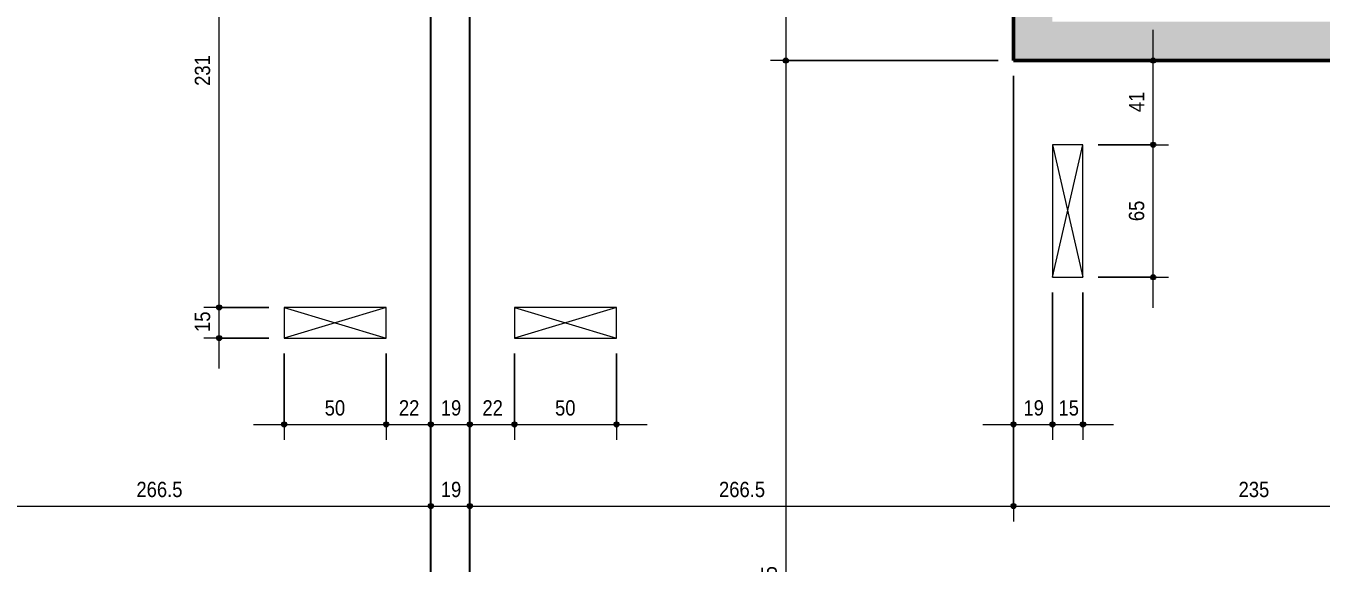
# Model space of a CAD drawing. Header units: centimetres. Extents: x -1968 to 25888, y -1244 to 84208.
# Drawn here: x -208 to 427, y -481 to -217 of the extents above; entities that cross this region are included whole.
import ezdxf

# ---------------------------------------------------------------- set-up
doc = ezdxf.new("R2010")
doc.units = ezdxf.units.CM
for name, color, linetype, lineweight in [('A-ANNO-DIMS', 7, 'Continuous', 9), ('A-ANNO-DIMS-50', 7, 'Continuous', 9), ('A-FLOR', 7, 'Continuous', 18), ('S-BEAM', 7, 'Continuous', 18), ('S-COLS', 7, 'Continuous', 18)]:
    doc.layers.add(name, color=color, linetype=linetype, lineweight=lineweight)
doc.styles.add('Fira Sans', font='', dxfattribs={"width": 0.9, "height": 7.5})
doc.styles.get('Fira Sans').set_extended_font_data('Fira Sans')
doc.dimstyles.new('PED_R80_1_5mm_ACIMA_As_ESQ__R00', dxfattribs={"dimscale": 30.48, "dimtxt": 10.229846, "dimasz": 0.328084, "dimexe": 0.246063, "dimexo": 0.246063, "dimgap": 0.049213, "dimtad": 1, "dimdec": 1, "dimrnd": 0.5, "dimdsep": 46, "dimtxsty": 'Fira Sans', "dimblk1": 'DOTSMALL', "dimblk2": 'DOTSMALL', "dimsah": 1, "dimcen": 0.09, "dimdle": 0.492126, "dimazin": 0, "dimtfac": 1, "dimtdec": 4, "dimtix": 1, "dimtmove": 0, "dimatfit": 3, "dimfxl": 1, "dimtvp": 1, "dimtolj": 1, "dimtzin": 0, "dimarcsym": 2})
doc.dimstyles.new('PED_R80_1_5mm_ACIMA_As_ESQ__R00_1', dxfattribs={"dimscale": 30.48, "dimtxt": 10.229846, "dimasz": 0.328084, "dimexe": 0.246063, "dimexo": 0.246063, "dimgap": 0.049213, "dimtad": 1, "dimdec": 1, "dimrnd": 0.5, "dimdsep": 46, "dimtxsty": 'Fira Sans', "dimblk1": 'DOTSMALL', "dimblk2": 'DOTSMALL', "dimsah": 1, "dimcen": 0.09, "dimdle": 0.492126, "dimazin": 0, "dimtfac": 1, "dimtdec": 4, "dimtix": 1, "dimtmove": 2, "dimatfit": 3, "dimfxl": 1, "dimtvp": 1, "dimtolj": 1, "dimtzin": 0, "dimarcsym": 2})

# ---------------------------------------------------------------- blocks, each defined once
blk = doc.blocks.new('DIMBLOCK38-PL100 - FORMA DO PAVIMENTO TIPO')
at = {"layer": 'A-ANNO-DIMS-50', "true_color": 0x000032}
h = blk.add_hatch(color=178, dxfattribs=at)
edge = h.paths.add_edge_path(flags=0)
edge.add_arc((164.36, -124.25), 1.25, 0, 360)
h = blk.add_hatch(color=178, dxfattribs=at)
edge = h.paths.add_edge_path(flags=0)
edge.add_arc((164.36, -234.25), 1.25, 0, 360)
at = {"layer": 'A-ANNO-DIMS-50', "color": 178, "true_color": 0x000032}
for p, q in [((131.5, -124.25), (171.86, -124.25)), ((164.36, -124.25), (131.5, -124.25)), ((164.36, -124.25), (164.36, -234.25)), ((268.5, -234.25), (156.86, -234.25)), ((164.36, -234.25), (268.5, -234.25))]:
    blk.add_line(p, q, dxfattribs=at)
for centre in [(164.36, -124.25), (164.36, -234.25)]:
    blk.add_circle(centre, 1.25, dxfattribs=at)
at = {"layer": 'A-ANNO-DIMS-50', "color": 0, "insert": (152.48, -186.14), "char_height": 7.5, "width": 16.5251, "attachment_point": 1, "rotation": 90, "line_spacing_factor": 1.049215, "style": 'Fira Sans'}
blk.add_mtext('110', dxfattribs=at)
blk = doc.blocks.new('_DotSmall')
at = {"color": 0, "linetype": 'ByBlock', "const_width": 0.5}
blk.add_lwpolyline([(-0.0625, 0, 1), (0.0625, 0, 1)], format="xyb", close=True, dxfattribs=at)
blk = doc.blocks.new('DIMBLOCK39-PL100 - FORMA DO PAVIMENTO TIPO')
at = {"layer": 'A-ANNO-DIMS-50', "true_color": 0x000032}
h = blk.add_hatch(color=178, dxfattribs=at)
edge = h.paths.add_edge_path(flags=0)
edge.add_arc((164.36, -234.25), 1.25, 0, 360)
h = blk.add_hatch(color=178, dxfattribs=at)
edge = h.paths.add_edge_path(flags=0)
edge.add_arc((164.36, -685.75), 1.25, 0, 360)
at = {"layer": 'A-ANNO-DIMS-50', "color": 178, "true_color": 0x000032}
for p, q in [((268.5, -234.25), (156.86, -234.25)), ((164.36, -234.25), (164.36, -685.75)), ((164.36, -234.25), (268.5, -234.25)), ((185, -685.75), (156.86, -685.75)), ((164.36, -685.75), (185, -685.75))]:
    blk.add_line(p, q, dxfattribs=at)
for centre in [(164.36, -234.25), (164.36, -685.75)]:
    blk.add_circle(centre, 1.25, dxfattribs=at)
at = {"layer": 'A-ANNO-DIMS-50', "color": 0, "insert": (152.48, -504.65), "char_height": 7.5, "width": 25.6533, "attachment_point": 1, "rotation": 90, "line_spacing_factor": 1.049215, "style": 'Fira Sans'}
blk.add_mtext('451.5', dxfattribs=at)
blk = doc.blocks.new('DIMBLOCK129-PL100 - FORMA DO PAVIMENTO TIPO')
at = {"layer": 'A-ANNO-DIMS-50', "true_color": 0x000032}
h = blk.add_hatch(color=178, dxfattribs=at)
edge = h.paths.add_edge_path(flags=0)
edge.add_arc((-276, -452.61), 1.25, 0, 360)
h = blk.add_hatch(color=178, dxfattribs=at)
edge = h.paths.add_edge_path(flags=0)
edge.add_arc((-9.5, -452.61), 1.25, 0, 360)
at = {"layer": 'A-ANNO-DIMS-50', "color": 178, "true_color": 0x000032}
for p, q in [((-276, -241.75), (-276, -460.11)), ((-276, -452.61), (-276, -241.75)), ((-9.5, -458.34), (-9.5, -445.11)), ((-276, -452.61), (-9.5, -452.61)), ((-9.5, -452.61), (-9.5, -458.34))]:
    blk.add_line(p, q, dxfattribs=at)
for centre in [(-276, -452.61), (-9.5, -452.61)]:
    blk.add_circle(centre, 1.25, dxfattribs=at)
at = {"layer": 'A-ANNO-DIMS-50', "color": 0, "insert": (-153.83, -440.72), "char_height": 7.5, "width": 26.5976, "attachment_point": 1, "line_spacing_factor": 1.049215, "style": 'Fira Sans'}
blk.add_mtext('266.5', dxfattribs=at)
blk = doc.blocks.new('DIMBLOCK130-PL100 - FORMA DO PAVIMENTO TIPO')
at = {"layer": 'A-ANNO-DIMS-50', "true_color": 0x000032}
h = blk.add_hatch(color=178, dxfattribs=at)
edge = h.paths.add_edge_path(flags=0)
edge.add_arc((-9.5, -452.61), 1.25, 0, 360)
h = blk.add_hatch(color=178, dxfattribs=at)
edge = h.paths.add_edge_path(flags=0)
edge.add_arc((9.5, -452.61), 1.25, 0, 360)
at = {"layer": 'A-ANNO-DIMS-50', "color": 178, "true_color": 0x000032}
for p, q in [((-9.5, -458.34), (-9.5, -445.11)), ((9.5, -458.34), (9.5, -445.11)), ((-9.5, -452.61), (9.5, -452.61)), ((-9.5, -452.61), (-9.5, -458.34)), ((9.5, -452.61), (9.5, -458.34))]:
    blk.add_line(p, q, dxfattribs=at)
for centre in [(-9.5, -452.61), (9.5, -452.61)]:
    blk.add_circle(centre, 1.25, dxfattribs=at)
at = {"layer": 'A-ANNO-DIMS-50', "color": 0, "insert": (-4.66, -440.72), "char_height": 7.5, "width": 11.1741, "attachment_point": 1, "line_spacing_factor": 1.049215, "style": 'Fira Sans'}
blk.add_mtext('19', dxfattribs=at)
blk = doc.blocks.new('DIMBLOCK131-PL100 - FORMA DO PAVIMENTO TIPO')
at = {"layer": 'A-ANNO-DIMS-50', "true_color": 0x000032}
h = blk.add_hatch(color=178, dxfattribs=at)
edge = h.paths.add_edge_path(flags=0)
edge.add_arc((9.5, -452.61), 1.25, 0, 360)
h = blk.add_hatch(color=178, dxfattribs=at)
edge = h.paths.add_edge_path(flags=0)
edge.add_arc((276, -452.61), 1.25, 0, 360)
at = {"layer": 'A-ANNO-DIMS-50', "color": 178, "true_color": 0x000032}
for p, q in [((276, -241.75), (276, -460.11)), ((276, -452.61), (276, -241.75)), ((9.5, -458.34), (9.5, -445.11)), ((9.5, -452.61), (276, -452.61)), ((9.5, -452.61), (9.5, -458.34))]:
    blk.add_line(p, q, dxfattribs=at)
for centre in [(9.5, -452.61), (276, -452.61)]:
    blk.add_circle(centre, 1.25, dxfattribs=at)
at = {"layer": 'A-ANNO-DIMS-50', "color": 0, "insert": (131.67, -440.72), "char_height": 7.5, "width": 26.5976, "attachment_point": 1, "line_spacing_factor": 1.049215, "style": 'Fira Sans'}
blk.add_mtext('266.5', dxfattribs=at)
blk = doc.blocks.new('DIMBLOCK132-PL100 - FORMA DO PAVIMENTO TIPO')
at = {"layer": 'A-ANNO-DIMS-50', "true_color": 0x000032}
h = blk.add_hatch(color=178, dxfattribs=at)
edge = h.paths.add_edge_path(flags=0)
edge.add_arc((276, -452.61), 1.25, 0, 360)
h = blk.add_hatch(color=178, dxfattribs=at)
edge = h.paths.add_edge_path(flags=0)
edge.add_arc((511, -452.61), 1.25, 0, 360)
at = {"layer": 'A-ANNO-DIMS-50', "color": 178, "true_color": 0x000032}
for p, q in [((276, -241.75), (276, -460.11)), ((276, -452.61), (276, -241.75)), ((511, -241.75), (511, -460.11)), ((511, -452.61), (511, -241.75)), ((276, -452.61), (511, -452.61))]:
    blk.add_line(p, q, dxfattribs=at)
for centre in [(276, -452.61), (511, -452.61)]:
    blk.add_circle(centre, 1.25, dxfattribs=at)
at = {"layer": 'A-ANNO-DIMS-50', "color": 0, "insert": (386.29, -440.72), "char_height": 7.5, "width": 17.312, "attachment_point": 1, "line_spacing_factor": 1.049215, "style": 'Fira Sans'}
blk.add_mtext('235', dxfattribs=at)
blk = doc.blocks.new('DIMBLOCK222-PL100 - FORMA DO PAVIMENTO TIPO')
at = {"layer": 'A-ANNO-DIMS-50', "true_color": 0x000032}
h = blk.add_hatch(color=178, dxfattribs=at)
edge = h.paths.add_edge_path(flags=0)
edge.add_arc((-81.44, -412.61), 1.25, 0, 360)
h = blk.add_hatch(color=178, dxfattribs=at)
edge = h.paths.add_edge_path(flags=0)
edge.add_arc((-31.44, -412.61), 1.25, 0, 360)
at = {"layer": 'A-ANNO-DIMS-50', "color": 178, "true_color": 0x000032}
for p, q in [((-81.44, -377.75), (-81.44, -420.11)), ((-81.44, -412.61), (-81.44, -377.75)), ((-31.44, -377.75), (-31.44, -420.11)), ((-31.44, -412.61), (-31.44, -377.75)), ((-96.44, -412.61), (-31.44, -412.61))]:
    blk.add_line(p, q, dxfattribs=at)
for centre in [(-81.44, -412.61), (-31.44, -412.61)]:
    blk.add_circle(centre, 1.25, dxfattribs=at)
at = {"layer": 'A-ANNO-DIMS-50', "color": 0, "insert": (-61.56, -400.73), "char_height": 7.5, "width": 12.2758, "attachment_point": 1, "line_spacing_factor": 1.049215, "style": 'Fira Sans'}
blk.add_mtext('50', dxfattribs=at)
blk = doc.blocks.new('DIMBLOCK223-PL100 - FORMA DO PAVIMENTO TIPO')
at = {"layer": 'A-ANNO-DIMS-50', "true_color": 0x000032}
h = blk.add_hatch(color=178, dxfattribs=at)
edge = h.paths.add_edge_path(flags=0)
edge.add_arc((-31.44, -412.61), 1.25, 0, 360)
h = blk.add_hatch(color=178, dxfattribs=at)
edge = h.paths.add_edge_path(flags=0)
edge.add_arc((-9.5, -412.61), 1.25, 0, 360)
at = {"layer": 'A-ANNO-DIMS-50', "color": 178, "true_color": 0x000032}
for p, q in [((-31.44, -377.75), (-31.44, -420.11)), ((-31.44, -412.61), (-31.44, -377.75)), ((-9.5, -418.34), (-9.5, -405.11)), ((-31.44, -412.61), (5.5, -412.61)), ((-9.5, -412.61), (-9.5, -418.34))]:
    blk.add_line(p, q, dxfattribs=at)
for centre in [(-31.44, -412.61), (-9.5, -412.61)]:
    blk.add_circle(centre, 1.25, dxfattribs=at)
at = {"layer": 'A-ANNO-DIMS-50', "color": 0, "insert": (-25.19, -400.73), "char_height": 7.5, "width": 11.3315, "attachment_point": 1, "line_spacing_factor": 1.049215, "style": 'Fira Sans'}
blk.add_mtext('22', dxfattribs=at)
blk = doc.blocks.new('DIMBLOCK224-PL100 - FORMA DO PAVIMENTO TIPO')
at = {"layer": 'A-ANNO-DIMS-50', "true_color": 0x000032}
h = blk.add_hatch(color=178, dxfattribs=at)
edge = h.paths.add_edge_path(flags=0)
edge.add_arc((-9.5, -412.61), 1.25, 0, 360)
h = blk.add_hatch(color=178, dxfattribs=at)
edge = h.paths.add_edge_path(flags=0)
edge.add_arc((9.5, -412.61), 1.25, 0, 360)
at = {"layer": 'A-ANNO-DIMS-50', "color": 178, "true_color": 0x000032}
for p, q in [((-9.5, -418.34), (-9.5, -405.11)), ((9.5, -418.34), (9.5, -405.11)), ((-24.5, -412.61), (9.5, -412.61)), ((-9.5, -412.61), (-9.5, -418.34)), ((9.5, -412.61), (9.5, -418.34))]:
    blk.add_line(p, q, dxfattribs=at)
for centre in [(-9.5, -412.61), (9.5, -412.61)]:
    blk.add_circle(centre, 1.25, dxfattribs=at)
at = {"layer": 'A-ANNO-DIMS-50', "color": 0, "insert": (-4.66, -400.73), "char_height": 7.5, "width": 11.1741, "attachment_point": 1, "line_spacing_factor": 1.049215, "style": 'Fira Sans'}
blk.add_mtext('19', dxfattribs=at)
blk = doc.blocks.new('DIMBLOCK225-PL100 - FORMA DO PAVIMENTO TIPO')
at = {"layer": 'A-ANNO-DIMS-50', "true_color": 0x000032}
h = blk.add_hatch(color=178, dxfattribs=at)
edge = h.paths.add_edge_path(flags=0)
edge.add_arc((9.5, -412.61), 1.25, 0, 360)
h = blk.add_hatch(color=178, dxfattribs=at)
edge = h.paths.add_edge_path(flags=0)
edge.add_arc((31.44, -412.61), 1.25, 0, 360)
at = {"layer": 'A-ANNO-DIMS-50', "color": 178, "true_color": 0x000032}
for p, q in [((31.44, -377.75), (31.44, -420.11)), ((31.44, -412.61), (31.44, -377.75)), ((9.5, -418.34), (9.5, -405.11)), ((9.5, -412.61), (31.44, -412.61)), ((9.5, -412.61), (9.5, -418.34))]:
    blk.add_line(p, q, dxfattribs=at)
for centre in [(9.5, -412.61), (31.44, -412.61)]:
    blk.add_circle(centre, 1.25, dxfattribs=at)
at = {"layer": 'A-ANNO-DIMS-50', "color": 0, "insert": (15.75, -400.73), "char_height": 7.5, "width": 11.3315, "attachment_point": 1, "line_spacing_factor": 1.049215, "style": 'Fira Sans'}
blk.add_mtext('22', dxfattribs=at)
blk = doc.blocks.new('DIMBLOCK226-PL100 - FORMA DO PAVIMENTO TIPO')
at = {"layer": 'A-ANNO-DIMS-50', "true_color": 0x000032}
h = blk.add_hatch(color=178, dxfattribs=at)
edge = h.paths.add_edge_path(flags=0)
edge.add_arc((31.44, -412.61), 1.25, 0, 360)
h = blk.add_hatch(color=178, dxfattribs=at)
edge = h.paths.add_edge_path(flags=0)
edge.add_arc((81.44, -412.61), 1.25, 0, 360)
at = {"layer": 'A-ANNO-DIMS-50', "color": 178, "true_color": 0x000032}
for p, q in [((31.44, -377.75), (31.44, -420.11)), ((31.44, -412.61), (31.44, -377.75)), ((81.44, -377.75), (81.44, -420.11)), ((81.44, -412.61), (81.44, -377.75)), ((31.44, -412.61), (96.44, -412.61))]:
    blk.add_line(p, q, dxfattribs=at)
for centre in [(31.44, -412.61), (81.44, -412.61)]:
    blk.add_circle(centre, 1.25, dxfattribs=at)
at = {"layer": 'A-ANNO-DIMS-50', "color": 0, "insert": (51.33, -400.73), "char_height": 7.5, "width": 12.2758, "attachment_point": 1, "line_spacing_factor": 1.049215, "style": 'Fira Sans'}
blk.add_mtext('50', dxfattribs=at)
blk = doc.blocks.new('DIMBLOCK227-PL100 - FORMA DO PAVIMENTO TIPO')
at = {"layer": 'A-ANNO-DIMS-50', "true_color": 0x000032}
h = blk.add_hatch(color=178, dxfattribs=at)
edge = h.paths.add_edge_path(flags=0)
edge.add_arc((-113.32, -355.25), 1.25, 0, 360)
h = blk.add_hatch(color=178, dxfattribs=at)
edge = h.paths.add_edge_path(flags=0)
edge.add_arc((-113.32, -370.25), 1.25, 0, 360)
at = {"layer": 'A-ANNO-DIMS-50', "color": 178, "true_color": 0x000032}
for p, q in [((-88.94, -355.25), (-120.82, -355.25)), ((-113.32, -385.25), (-113.32, -355.25)), ((-113.32, -355.25), (-88.94, -355.25)), ((-88.94, -370.25), (-120.82, -370.25)), ((-113.32, -370.25), (-88.94, -370.25))]:
    blk.add_line(p, q, dxfattribs=at)
for centre in [(-113.32, -355.25), (-113.32, -370.25)]:
    blk.add_circle(centre, 1.25, dxfattribs=at)
at = {"layer": 'A-ANNO-DIMS-50', "color": 0, "insert": (-125.2, -367.28), "char_height": 7.5, "width": 10.8594, "attachment_point": 1, "rotation": 90, "line_spacing_factor": 1.049215, "style": 'Fira Sans'}
blk.add_mtext('15', dxfattribs=at)
blk = doc.blocks.new('DIMBLOCK228-PL100 - FORMA DO PAVIMENTO TIPO')
at = {"layer": 'A-ANNO-DIMS-50', "true_color": 0x000032}
h = blk.add_hatch(color=178, dxfattribs=at)
edge = h.paths.add_edge_path(flags=0)
edge.add_arc((-113.32, -124.25), 1.25, 0, 360)
h = blk.add_hatch(color=178, dxfattribs=at)
edge = h.paths.add_edge_path(flags=0)
edge.add_arc((-113.32, -355.25), 1.25, 0, 360)
at = {"layer": 'A-ANNO-DIMS-50', "color": 178, "true_color": 0x000032}
for p, q in [((-113.32, -355.25), (-113.32, -109.25)), ((-107.58, -124.25), (-120.82, -124.25)), ((-113.32, -124.25), (-107.58, -124.25)), ((-88.94, -355.25), (-120.82, -355.25)), ((-113.32, -355.25), (-88.94, -355.25))]:
    blk.add_line(p, q, dxfattribs=at)
for centre in [(-113.32, -124.25), (-113.32, -355.25)]:
    blk.add_circle(centre, 1.25, dxfattribs=at)
at = {"layer": 'A-ANNO-DIMS-50', "color": 0, "insert": (-125.2, -246.64), "char_height": 7.5, "width": 16.5251, "attachment_point": 1, "rotation": 90, "line_spacing_factor": 1.049215, "style": 'Fira Sans'}
blk.add_mtext('231', dxfattribs=at)
blk = doc.blocks.new('DIMBLOCK229-PL100 - FORMA DO PAVIMENTO TIPO')
at = {"layer": 'A-ANNO-DIMS-50', "true_color": 0x000032}
h = blk.add_hatch(color=178, dxfattribs=at)
edge = h.paths.add_edge_path(flags=0)
edge.add_arc((344.43, -275.48), 1.25, 0, 360)
h = blk.add_hatch(color=178, dxfattribs=at)
edge = h.paths.add_edge_path(flags=0)
edge.add_arc((344.43, -340.48), 1.25, 0, 360)
at = {"layer": 'A-ANNO-DIMS-50', "color": 178, "true_color": 0x000032}
for p, q in [((317.55, -275.48), (351.93, -275.48)), ((344.43, -275.48), (317.55, -275.48)), ((344.43, -355.48), (344.43, -275.48)), ((317.55, -340.48), (351.93, -340.48)), ((344.43, -340.48), (317.55, -340.48))]:
    blk.add_line(p, q, dxfattribs=at)
for centre in [(344.43, -275.48), (344.43, -340.48)]:
    blk.add_circle(centre, 1.25, dxfattribs=at)
at = {"layer": 'A-ANNO-DIMS-50', "color": 0, "insert": (332.54, -312.96), "char_height": 7.5, "width": 11.9611, "attachment_point": 1, "rotation": 90, "line_spacing_factor": 1.049215, "style": 'Fira Sans'}
blk.add_mtext('65', dxfattribs=at)
blk = doc.blocks.new('DIMBLOCK230-PL100 - FORMA DO PAVIMENTO TIPO')
at = {"layer": 'A-ANNO-DIMS-50', "true_color": 0x000032}
h = blk.add_hatch(color=178, dxfattribs=at)
edge = h.paths.add_edge_path(flags=0)
edge.add_arc((344.43, -234.25), 1.25, 0, 360)
h = blk.add_hatch(color=178, dxfattribs=at)
edge = h.paths.add_edge_path(flags=0)
edge.add_arc((344.43, -275.48), 1.25, 0, 360)
at = {"layer": 'A-ANNO-DIMS-50', "color": 178, "true_color": 0x000032}
for p, q in [((344.43, -275.48), (344.43, -219.25)), ((350.16, -234.25), (336.93, -234.25)), ((344.43, -234.25), (350.16, -234.25)), ((317.55, -275.48), (351.93, -275.48)), ((344.43, -275.48), (317.55, -275.48))]:
    blk.add_line(p, q, dxfattribs=at)
for centre in [(344.43, -234.25), (344.43, -275.48)]:
    blk.add_circle(centre, 1.25, dxfattribs=at)
at = {"layer": 'A-ANNO-DIMS-50', "color": 0, "insert": (332.54, -259.52), "char_height": 7.5, "width": 11.1741, "attachment_point": 1, "rotation": 90, "line_spacing_factor": 1.049215, "style": 'Fira Sans'}
blk.add_mtext('41', dxfattribs=at)
blk = doc.blocks.new('DIMBLOCK231-PL100 - FORMA DO PAVIMENTO TIPO')
at = {"layer": 'A-ANNO-DIMS-50', "true_color": 0x000032}
h = blk.add_hatch(color=178, dxfattribs=at)
edge = h.paths.add_edge_path(flags=0)
edge.add_arc((276, -412.61), 1.25, 0, 360)
h = blk.add_hatch(color=178, dxfattribs=at)
edge = h.paths.add_edge_path(flags=0)
edge.add_arc((295.05, -412.61), 1.25, 0, 360)
at = {"layer": 'A-ANNO-DIMS-50', "color": 178, "true_color": 0x000032}
for p, q in [((276, -241.75), (276, -420.11)), ((276, -412.61), (276, -241.75)), ((295.05, -347.98), (295.05, -420.11)), ((295.05, -412.61), (295.05, -347.98)), ((261, -412.61), (295.05, -412.61))]:
    blk.add_line(p, q, dxfattribs=at)
for centre in [(276, -412.61), (295.05, -412.61)]:
    blk.add_circle(centre, 1.25, dxfattribs=at)
at = {"layer": 'A-ANNO-DIMS-50', "color": 0, "insert": (280.87, -400.73), "char_height": 7.5, "width": 11.1741, "attachment_point": 1, "line_spacing_factor": 1.049215, "style": 'Fira Sans'}
blk.add_mtext('19', dxfattribs=at)
blk = doc.blocks.new('DIMBLOCK232-PL100 - FORMA DO PAVIMENTO TIPO')
at = {"layer": 'A-ANNO-DIMS-50', "true_color": 0x000032}
h = blk.add_hatch(color=178, dxfattribs=at)
edge = h.paths.add_edge_path(flags=0)
edge.add_arc((295.05, -412.61), 1.25, 0, 360)
h = blk.add_hatch(color=178, dxfattribs=at)
edge = h.paths.add_edge_path(flags=0)
edge.add_arc((310.05, -412.61), 1.25, 0, 360)
at = {"layer": 'A-ANNO-DIMS-50', "color": 178, "true_color": 0x000032}
for p, q in [((295.05, -347.98), (295.05, -420.11)), ((295.05, -412.61), (295.05, -347.98)), ((310.05, -347.98), (310.05, -420.11)), ((310.05, -412.61), (310.05, -347.98)), ((295.05, -412.61), (325.05, -412.61))]:
    blk.add_line(p, q, dxfattribs=at)
for centre in [(295.05, -412.61), (310.05, -412.61)]:
    blk.add_circle(centre, 1.25, dxfattribs=at)
at = {"layer": 'A-ANNO-DIMS-50', "color": 0, "insert": (298.03, -400.73), "char_height": 7.5, "width": 10.8594, "attachment_point": 1, "line_spacing_factor": 1.049215, "style": 'Fira Sans'}
blk.add_mtext('15', dxfattribs=at)

msp = doc.modelspace()

# ---------------------------------------------------------------- hatches: boundary and pattern name
at = {"layer": 'S-COLS', "true_color": 0x808080}
msp.add_hatch(color=8, dxfattribs=at).paths.add_polyline_path([(511, -234.25), (511, -215.25), (295, -215.25), (295, -5.25), (511, -5.25), (511, 13.75), (276, 13.75), (276, -234.25), (322.01, -234.25)], flags=0)

# ---------------------------------------------------------------- linework, layer by layer
at = {"lineweight": 18}
for p, q in [((295.06, -340.46), (310.05, -275.5)), ((295.06, -275.5), (310.05, -340.46)), ((-31.46, -355.26), (-81.43, -370.25)), ((-81.43, -355.26), (-31.46, -370.25)), ((81.43, -355.26), (31.46, -370.25)), ((31.46, -355.26), (81.43, -370.25))]:
    msp.add_line(p, q, dxfattribs=at)
at = {"layer": 'A-FLOR'}
for p, q in [((310.05, -275.48), (295.05, -275.48)), ((295.05, -275.48), (295.05, -340.48)), ((310.05, -340.48), (310.05, -275.48)), ((295.05, -340.48), (310.05, -340.48)), ((-81.44, -355.25), (-81.44, -370.25)), ((-31.44, -355.25), (-81.44, -355.25)), ((-31.44, -370.25), (-31.44, -355.25)), ((81.44, -355.25), (31.44, -355.25)), ((31.44, -355.25), (31.44, -370.25)), ((81.44, -370.25), (81.44, -355.25)), ((-81.44, -370.25), (-31.44, -370.25)), ((31.44, -370.25), (81.44, -370.25))]:
    msp.add_line(p, q, dxfattribs=at)
at = {"layer": 'S-BEAM', "lineweight": 25}
for p, q in [((-9.5, -801.25), (-9.5, -124.25)), ((9.5, -801.25), (9.5, -124.25))]:
    msp.add_line(p, q, dxfattribs=at)
at = {"layer": 'S-COLS', "lineweight": 50}
for p, q in [((276, -234.25), (276, 13.75)), ((511, -234.25), (276, -234.25))]:
    msp.add_line(p, q, dxfattribs=at)

# ---------------------------------------------------------------- dimensions: what is measured, and where the dimension line sits
at = {"layer": 'A-ANNO-DIMS', "color": 178, "true_color": 0x000032}
for base, p1, p2, override, picture, middle in [((-113.32, -124.25), (-81.44, -355.25), (-115.08, -124.25), {"dimpost": '<>', "dimfxl": 233.436832}, 'DIMBLOCK228-PL100 - FORMA DO PAVIMENTO TIPO', (-118.63, -239.75)), ((164.36, -234.25), (124, -124.25), (276, -234.25), {"dimpost": '<>', "dimfxl": 187.627254}, 'DIMBLOCK38-PL100 - FORMA DO PAVIMENTO TIPO', (159.05, -179.25)), ((344.43, -234.25), (310.05, -275.48), (342.66, -234.25), {"dimpost": '<>', "dimfxl": 52.565511}, 'DIMBLOCK230-PL100 - FORMA DO PAVIMENTO TIPO', (339.18, -254.87)), ((344.43, -275.48), (310.05, -340.48), (310.05, -275.48), {"dimpost": '<>', "dimfxl": 65.000082}, 'DIMBLOCK229-PL100 - FORMA DO PAVIMENTO TIPO', (339.11, -307.98)), ((-113.32, -355.25), (-81.44, -370.25), (-81.44, -355.25), {"dimpost": '<>', "dimfxl": 15.000019}, 'DIMBLOCK227-PL100 - FORMA DO PAVIMENTO TIPO', (-118.63, -362.75))]:
    dim = msp.add_linear_dim(base=base, p1=p1, p2=p2, angle=90, dimstyle='PED_R80_1_5mm_ACIMA_As_ESQ__R00', override=override, dxfattribs=at)
    dim.commit()
    dim.dimension.update_dxf_attribs({"geometry": picture, "text_midpoint": middle})
for base, p1, p2, override, picture, middle in [((-9.5, -452.61), (-276, -234.25), (-9.5, -450.84), {"dimpost": '<>', "dimfxl": 343.414108}, 'DIMBLOCK129-PL100 - FORMA DO PAVIMENTO TIPO', (-142.75, -447.29)), ((276, -452.61), (9.5, -450.84), (276, -234.25), {"dimpost": '<>', "dimfxl": 343.414108}, 'DIMBLOCK131-PL100 - FORMA DO PAVIMENTO TIPO', (142.75, -447.29)), ((295.0513, -412.6123), (276, -234.25), (295.0513, -340.4807), {"dimpost": '<>', "dimfxl": 107.925536}, 'DIMBLOCK231-PL100 - FORMA DO PAVIMENTO TIPO', (285.5256, -407.2426)), ((511, -452.61), (276, -234.25), (511, -234.25), {"dimpost": '<>', "dimfxl": 235}, 'DIMBLOCK132-PL100 - FORMA DO PAVIMENTO TIPO', (393.5, -447.29)), ((310.05, -412.61), (295.05, -340.48), (310.05, -340.48), {"dimpost": '<>', "dimfxl": 15.000019}, 'DIMBLOCK232-PL100 - FORMA DO PAVIMENTO TIPO', (302.55, -407.3)), ((-31.44, -412.61), (-81.44, -370.25), (-31.44, -370.25), {"dimpost": '<>', "dimfxl": 50.000063}, 'DIMBLOCK222-PL100 - FORMA DO PAVIMENTO TIPO', (-56.44, -407.3)), ((-9.5, -412.61), (-31.44, -370.25), (-9.5, -410.84), {"dimpost": '<>', "dimfxl": 46.146046}, 'DIMBLOCK223-PL100 - FORMA DO PAVIMENTO TIPO', (-20.47, -407.36)), ((31.44, -412.61), (9.5, -410.84), (31.44, -370.25), {"dimpost": '<>', "dimfxl": 46.146067}, 'DIMBLOCK225-PL100 - FORMA DO PAVIMENTO TIPO', (20.47, -407.36)), ((81.44, -412.61), (31.44, -370.25), (81.44, -370.25), {"dimpost": '<>', "dimfxl": 50.000063}, 'DIMBLOCK226-PL100 - FORMA DO PAVIMENTO TIPO', (56.44, -407.3)), ((9.5, -412.61), (-9.5, -410.84), (9.5, -410.84), {"dimpost": '<>', "dimfxl": 19}, 'DIMBLOCK224-PL100 - FORMA DO PAVIMENTO TIPO', (0, -407.24)), ((9.5, -452.61), (-9.5, -450.84), (9.5, -450.84), {"dimpost": '<>', "dimfxl": 19}, 'DIMBLOCK130-PL100 - FORMA DO PAVIMENTO TIPO', (0, -447.24))]:
    dim = msp.add_linear_dim(base=base, p1=p1, p2=p2, dimstyle='PED_R80_1_5mm_ACIMA_As_ESQ__R00', override=override, dxfattribs=at)
    dim.commit()
    dim.dimension.update_dxf_attribs({"geometry": picture, "text_midpoint": middle})
dim = msp.add_linear_dim(base=(164.36, -685.75), p1=(276, -234.25), p2=(192.5, -685.75), angle=90, dimstyle='PED_R80_1_5mm_ACIMA_As_ESQ__R00_1', override={"dimpost": '<>', "dimfxl": 459.156291}, dxfattribs=at)
dim.commit()
dim.dimension.update_dxf_attribs({"geometry": 'DIMBLOCK39-PL100 - FORMA DO PAVIMENTO TIPO', "text_midpoint": (157.48, -491.82), "dimtype": 160, "text_rotation": 90})

doc.saveas('drawing.dxf')
